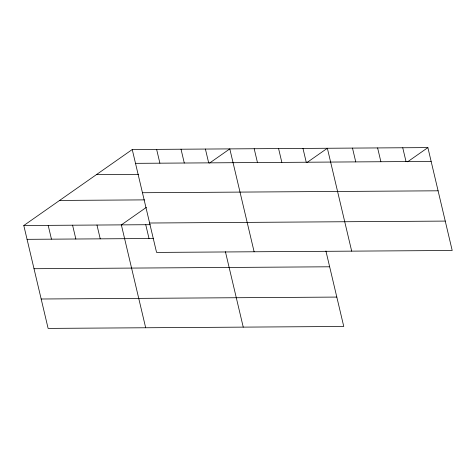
<?xml version="1.0" encoding="UTF-8"?>
<svg xmlns="http://www.w3.org/2000/svg" width="476" height="476" viewBox="0 0 476 476"><rect width="100%" height="100%" fill="white"/><g stroke="black" fill="none" stroke-linecap="round" stroke-linejoin="round"><path stroke-width="0.71" d="M325.923 251.019L343.761 326.471L48.118 328.398L23.8 225.517L132.239 149.529L427.882 147.602L452.2 250.483L156.562 252.411L132.239 149.529M146.412 207.328L121.362 224.88L145.68 327.762M209.523 163.101L229.801 148.893L254.119 251.774M307.085 162.465L327.363 148.256L351.681 251.138M407.599 161.81L427.882 147.602M135.505 163.339L431.143 161.412M96.455 174.603L138.581 174.329M142.455 192.732L438.093 190.805M59.583 200.438L144.579 199.884M149.613 223.018L445.25 221.09M23.8 225.517L150.184 224.69M27.067 239.327L153.45 238.5M34.01 268.72L329.654 266.792M41.174 299.005L336.812 297.078M402.75 147.762L406.016 161.572M377.623 147.929L380.883 161.739M352.49 148.09L355.756 161.9M302.974 148.417L306.235 162.227M278.579 148.571L281.846 162.381M254.19 148.732L257.457 162.542M205.412 149.053L208.672 162.863M225.41 251.673L243.242 327.125M181.023 149.208L184.283 163.018M156.628 149.369L159.894 163.179M145.751 224.72L149.018 238.53M96.973 225.041L100.234 238.851M72.578 225.196L75.845 239.006M48.189 225.356L51.456 239.166"/></g></svg>
